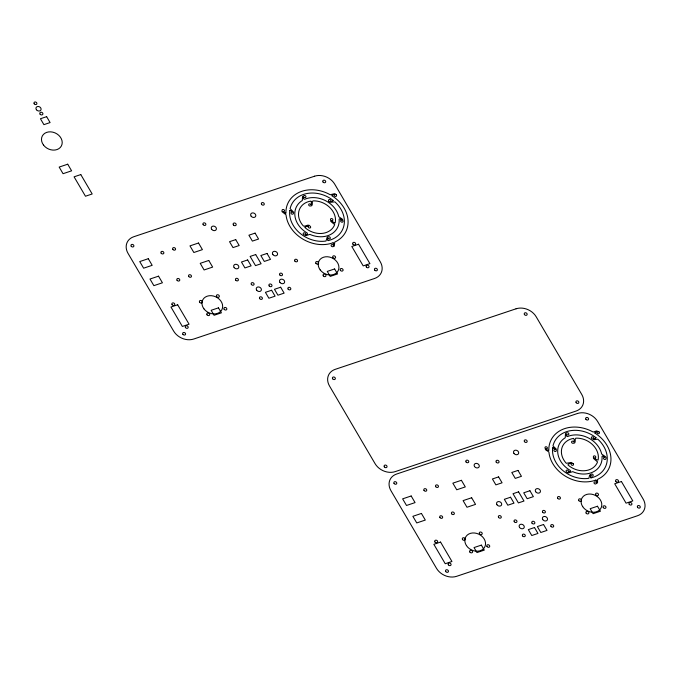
<?xml version="1.0" encoding="UTF-8"?>
<svg xmlns="http://www.w3.org/2000/svg" width="679" height="679" viewBox="0 0 679 679"><rect width="100%" height="100%" fill="white"/><g stroke="black" fill="none" stroke-linecap="round" stroke-linejoin="round"><path stroke-width="1.02" d="M327.558 239.381L328.033 240.587M333.151 200.568L332.328 201.23M304.998 227.168L305.092 227.686A19.199 15.498 26.9 0 0 334.671 224.647L330.783 221.379L330.503 219.19A1.265 1.018 26.9 0 1 331.963 218.655A1.265 1.018 26.9 0 1 332.888 220.03A1.265 1.018 26.9 0 1 331.488 220.65M285.825 213.079L284.484 212.722M548.666 450.381L547.681 450.194A4.473 3.616 26.9 0 1 546.128 449.04M305.109 227.1L306.874 226.319M307.375 234.162L307.256 233.05A23.044 18.596 26.9 0 1 302.359 200.458L302.486 196.579L304.311 195.493A1.265 1.018 26.9 0 1 305.873 196.324A1.265 1.018 26.9 0 1 305.244 197.597A1.265 1.018 26.9 0 1 303.657 196.851M289.831 210.507L291.198 210.923A3.709 2.988 26.9 0 1 292.352 211.967M570.063 471.54L570.555 470.988L570.139 470.335A23.044 18.596 26.9 0 1 565.242 437.743L565.488 433.635A2.19 1.765 26.9 0 1 566.71 432.854L567.194 432.778A1.265 1.018 26.9 0 1 568.756 433.609A1.265 1.018 26.9 0 1 568.128 434.883A1.265 1.018 26.9 0 1 566.541 434.136A3.319 2.674 26.9 0 0 566.405 435.697M552.714 447.792L553.775 447.996M595.441 438.43L596.026 437.743M334.755 223.009L335.222 222.763A19.199 15.498 26.9 0 0 312.934 200.882C311.372 201.756 313.825 206.45 310.21 206.017A1.265 1.018 26.9 0 1 308.724 205.075A1.265 1.018 26.9 0 1 309.497 203.878A1.265 1.018 26.9 0 1 311.024 204.744M333.151 242.776L333.728 243.965M596.035 480.053L596.586 480.927A4.473 3.616 26.9 0 1 596.459 482.54M334.628 222.95L332.744 221.88M603.325 456.152L602.426 455.94L602.035 456.492A23.044 18.596 26.9 0 1 572.753 471.659L568.493 472.907A2.19 1.765 26.9 0 1 566.923 472.228L566.532 471.88A1.265 1.018 26.9 0 1 566.337 470.377A1.265 1.018 26.9 0 1 568.017 470.42A1.265 1.018 26.9 0 1 568.306 471.913M590.917 477.872L590.441 477.023M340.612 218.961L339.653 218.63L339.152 219.207A23.044 18.596 26.9 0 1 309.87 234.382L305.915 235.63L303.649 234.594A1.265 1.018 26.9 0 1 303.454 233.092A1.265 1.018 26.9 0 1 305.134 233.135A1.265 1.018 26.9 0 1 305.423 234.628M599.048 431.954L596.637 430.885L593.938 431.81A1.969 1.587 26.9 0 1 593.488 431.988L592.877 431.895A32.261 26.04 26.9 0 0 548.802 450.296M336.164 194.678L335.333 193.99A2.122 1.714 26.9 0 0 334.586 193.676L331.055 194.534A1.969 1.587 26.9 0 1 330.605 194.712L329.994 194.61A32.269 26.04 26.9 0 0 285.91 213.011M328.831 201.23L329.612 201.96A2.122 1.714 26.9 0 0 330.334 202.308L334.9 201.884A28.416 22.933 26.9 0 1 328.118 240.621M573.178 463.638L571.217 462.45L566.286 463.307A19.199 15.498 26.9 0 1 573.577 438.396L574.281 439.72L573.908 442.012A1.265 1.018 26.9 0 0 572.38 441.163A1.265 1.018 26.9 0 0 571.608 442.352A1.265 1.018 26.9 0 0 573.093 443.285C576.683 443.718 574.23 439.186 575.817 438.167A19.199 15.498 26.9 0 1 598.106 460.039L596.535 459.725L594.38 457.935A1.265 1.018 26.9 0 0 595.772 457.306A1.265 1.018 26.9 0 0 594.846 455.932A1.265 1.018 26.9 0 0 593.404 456.475L593.48 458.401L597.554 461.932A19.199 15.498 26.9 0 1 567.975 464.971C567.814 463.85 570.25 463.316 571.387 463.46A1.265 1.018 26.9 0 0 571.514 464.937A1.265 1.018 26.9 0 0 573.203 465.115A1.265 1.018 26.9 0 0 573.169 463.638M311.245 201.383L310.693 201.111A19.199 15.498 26.9 0 0 303.403 226.031C305.499 226.956 308.461 223.332 310.295 226.353A1.265 1.018 26.9 0 1 310.32 227.838A1.265 1.018 26.9 0 1 308.631 227.652A1.265 1.018 26.9 0 1 308.495 226.166M303.462 198.769L304.591 199.303A23.044 18.596 26.9 0 1 338.779 216.72L342.606 219.351L343.048 221.473A1.265 1.018 26.9 0 1 341.673 222.135A1.265 1.018 26.9 0 1 340.629 220.828A1.265 1.018 26.9 0 1 341.927 220.081M331.989 195.73L332.795 194.873A3.709 2.988 26.9 0 1 334.195 194.559M594.855 432.922L595.381 432.285A4.473 3.616 26.9 0 1 597.07 431.819M311.271 201.51L311.432 203.344A3.064 2.478 26.9 0 1 311.135 204.651M566.303 435.765L567.474 436.589A23.044 18.596 26.9 0 1 601.662 454.005L605.676 456.865A2.19 1.765 26.9 0 1 606.016 458.325L605.931 458.749A1.265 1.018 26.9 0 1 604.556 459.42A1.265 1.018 26.9 0 1 603.512 458.104A1.265 1.018 26.9 0 1 604.811 457.357A3.319 2.674 26.9 0 0 603.3 456.237M333.44 245.365A1.265 1.018 26.9 0 0 331.861 244.593A1.265 1.018 26.9 0 0 331.199 245.849A1.265 1.018 26.9 0 0 332.744 246.689L333.728 246.502A2.122 1.714 26.9 0 0 334.289 246.129L334.679 242.836A1.969 1.587 26.9 0 1 334.654 242.369L334.968 241.962A32.269 26.04 26.9 0 0 332.006 195.798M333.686 243.956A3.709 2.988 26.9 0 1 333.55 245.255M333.075 242.751A32.269 26.04 26.9 0 1 286.037 214.997L285.749 214.488A1.969 1.587 26.9 0 0 285.273 214.199L282.124 211.755A2.122 1.714 26.9 0 1 281.946 211.067L282.091 210.184A1.265 1.018 26.9 0 1 283.483 209.539A1.265 1.018 26.9 0 1 284.509 210.872A1.265 1.018 26.9 0 1 283.185 211.593M284.501 212.688A3.709 2.988 26.9 0 1 283.253 211.746M336.156 194.686A1.265 1.018 26.9 0 1 336.317 196.172A1.265 1.018 26.9 0 1 334.637 196.104A1.265 1.018 26.9 0 1 334.382 194.61M292.411 212.128A1.265 1.018 26.9 0 0 291.019 212.748A1.265 1.018 26.9 0 0 291.936 214.123A1.265 1.018 26.9 0 0 293.379 213.579L293.617 212.722A2.122 1.714 26.9 0 0 293.498 212.035L290.103 208.648A28.416 22.933 26.9 0 1 333.126 200.39M289.772 210.549A28.416 22.933 26.9 0 0 326.013 241.028L327.176 237.209A2.122 1.714 26.9 0 1 327.779 236.878L328.78 236.75A1.265 1.018 26.9 0 1 330.266 237.692A1.265 1.018 26.9 0 1 329.493 238.889A1.265 1.018 26.9 0 1 327.965 238.023M332.226 201.222A3.709 2.988 26.9 0 1 330.809 201.468M328.84 201.222A1.265 1.018 26.9 0 1 328.806 199.745A1.265 1.018 26.9 0 1 330.495 199.923A1.265 1.018 26.9 0 1 330.631 201.408M327.601 239.39A3.709 2.988 26.9 0 1 327.847 238.125M306.933 234.263A3.064 2.478 26.9 0 1 305.592 234.671M340.578 219.037A3.064 2.478 26.9 0 1 341.851 219.937M303.496 198.26A3.064 2.478 26.9 0 1 303.555 196.952M332.735 221.778A3.064 2.478 26.9 0 1 331.547 220.794M306.933 226.396A3.064 2.478 26.9 0 1 308.334 226.115M596.323 482.642A1.256 1.018 26.9 0 0 594.745 481.878A1.256 1.018 26.9 0 0 594.091 483.125A1.256 1.018 26.9 0 0 595.627 483.974L597.545 482.811L597.562 480.112A1.969 1.587 26.9 0 1 597.537 479.646L597.851 479.238A32.261 26.04 26.9 0 0 594.889 433.083M595.958 480.036A32.261 26.04 26.9 0 1 548.929 452.273L548.632 451.764A1.969 1.587 26.9 0 0 548.157 451.476L545.483 449.71L544.974 447.461A1.256 1.018 26.9 0 1 546.366 446.824A1.256 1.018 26.9 0 1 547.393 448.148A1.256 1.018 26.9 0 1 546.069 448.87M599.039 431.963A1.256 1.018 26.9 0 1 599.201 433.457A1.256 1.018 26.9 0 1 597.52 433.38A1.256 1.018 26.9 0 1 597.265 431.886M553.75 448.038A4.473 3.616 26.9 0 1 555.252 449.235M555.295 449.413A1.256 1.018 26.9 0 0 553.903 450.033A1.256 1.018 26.9 0 0 554.819 451.408A1.256 1.018 26.9 0 0 556.262 450.856L556.271 449.091L552.986 445.933A28.416 22.933 26.9 0 1 596.009 437.675M591.002 477.906A28.416 22.933 26.9 0 0 597.783 439.16L594.057 439.72L591.715 438.507A1.256 1.018 26.9 0 1 591.689 437.021A1.256 1.018 26.9 0 1 593.378 437.208A1.256 1.018 26.9 0 1 593.505 438.693M552.655 447.826A28.416 22.933 26.9 0 0 588.897 478.313L589.635 475.062L591.664 474.035A1.256 1.018 26.9 0 1 593.149 474.977A1.256 1.018 26.9 0 1 592.385 476.166A1.256 1.018 26.9 0 1 590.857 475.3M595.407 438.388A4.473 3.616 26.9 0 1 593.692 438.778M590.492 476.981A4.473 3.616 26.9 0 1 590.705 475.393M569.953 471.472A3.319 2.674 26.9 0 1 568.306 471.964M46.63 116.661L40.434 118.74L43.906 124.647L50.093 122.568L46.63 116.661M67.722 164.208L59.166 167.076L63.045 173.697L71.609 170.836L67.722 164.208M80.793 174.579L74.079 176.829L85.469 196.231L92.183 193.982L80.793 174.579M314.589 176.201L133.738 236.75A15.362 12.4 26.9 0 0 128.051 253.403L173.603 331.029A15.362 12.4 26.9 0 0 193.753 339.025L374.604 278.466A15.362 12.4 26.9 0 0 380.291 261.822L334.739 184.196A15.362 12.4 26.9 0 0 314.589 176.201M148.294 258.699L139.738 261.568L143.625 268.188L152.181 265.328L148.294 258.699M198.523 243.014L189.967 245.874L193.855 252.503L202.41 249.634L198.523 243.014M235.723 239.619L229.527 241.69L232.999 247.597L239.186 245.526L235.723 239.619M255.1 233.126L248.904 235.197L252.376 241.104L258.563 239.033L255.1 233.126M158.538 276.166L149.983 279.027L153.87 285.655L162.425 282.787L158.538 276.166M208.767 260.473L200.212 263.342L204.099 269.962L212.654 267.093L208.767 260.473M255.703 254.566L250.127 256.433L255.516 265.616L261.101 263.749L255.703 254.566M247.648 259.947L241.461 262.018L244.924 267.925L251.12 265.854L247.648 259.947M267.025 253.454L260.838 255.533L264.301 261.44L270.497 259.361L267.025 253.454M177.677 304.786L170.964 307.035L182.345 326.438L189.068 324.189L177.677 304.786M358.529 244.228L351.807 246.477L363.197 265.888L369.919 263.639L358.529 244.228M218.477 307.842L211.144 310.295L214.072 315.285L221.405 312.832L218.477 307.842M334.611 268.952L327.278 271.405L330.206 276.395L337.539 273.943L334.611 268.952M271.617 290.256L265.421 292.326L268.892 298.234L275.088 296.163L271.617 290.256M280.665 287.225L274.469 289.296L277.932 295.204L284.128 293.133L280.665 287.225M516.048 308.801L335.197 369.351A15.362 12.4 26.9 0 0 329.51 386.003L375.054 463.63A15.362 12.4 26.9 0 0 395.203 471.625L576.055 411.067A15.362 12.4 26.9 0 0 581.742 394.423L536.198 316.796A15.362 12.4 26.9 0 0 516.048 308.801M577.473 413.486L396.621 474.035A15.362 12.4 26.9 0 0 390.934 490.679L436.487 568.306A15.362 12.4 26.9 0 0 456.636 576.31L637.488 515.751A15.362 12.4 26.9 0 0 643.174 499.107L597.622 421.481A15.362 12.4 26.9 0 0 577.473 413.486M411.177 495.984L402.622 498.853L406.509 505.473L415.064 502.604L411.177 495.984M461.406 480.299L452.851 483.159L456.738 489.78L465.293 486.919L461.406 480.299M498.607 476.896L492.411 478.975L495.882 484.874L502.07 482.803L498.607 476.896M517.984 470.411L511.788 472.482L515.259 478.389L521.447 476.319L517.984 470.411M421.421 513.443L412.866 516.312L416.753 522.932L425.309 520.072L421.421 513.443M471.65 497.758L463.095 500.618L466.982 507.247L475.538 504.378L471.65 497.758M518.586 491.842L513.01 493.709L518.4 502.901L523.984 501.034L518.586 491.842M510.54 497.232L504.344 499.303L507.807 505.21L514.003 503.139L510.54 497.232M529.917 490.739L523.721 492.81L527.184 498.717L533.38 496.646L529.917 490.739M440.561 542.071L433.847 544.312L445.229 563.723L451.951 561.474L440.561 542.071M621.412 481.513L614.699 483.762L626.08 503.164L632.803 500.915L621.412 481.513M481.36 545.118L474.027 547.571L476.955 552.562L484.288 550.109L481.36 545.118M597.495 506.237L590.161 508.69L593.09 513.68L600.423 511.228L597.495 506.237M534.5 527.532L528.313 529.612L531.776 535.519L537.972 533.439L534.5 527.532M543.548 524.511L537.352 526.581L540.815 532.489L547.011 530.409L543.548 524.511M36.428 109.76A2.691 2.173 26.9 0 0 40.893 110.023A2.691 2.173 26.9 0 0 38.253 106.476A2.691 2.173 26.9 0 0 36.428 109.76M40.112 114.199A1.613 1.299 26.9 0 0 42.785 114.335A1.613 1.299 26.9 0 0 41.181 112.213A1.613 1.299 26.9 0 0 40.112 114.199M43.473 145.009A10.754 8.674 26.9 0 0 61.322 146.07A10.754 8.674 26.9 0 0 50.764 131.853A10.754 8.674 26.9 0 0 43.473 145.009M182.914 334.34A1.536 1.239 26.9 0 0 185.46 334.492A1.536 1.239 26.9 0 0 183.95 332.464A1.536 1.239 26.9 0 0 182.914 334.34M34.179 103.768A1.536 1.239 26.9 0 0 36.742 104.065A1.536 1.239 26.9 0 0 35.367 101.977A1.536 1.239 26.9 0 0 34.179 103.768M374.723 270.115A1.536 1.239 26.9 0 0 377.269 270.267A1.536 1.239 26.9 0 0 375.759 268.239A1.536 1.239 26.9 0 0 374.723 270.115M323.034 182.031A1.536 1.239 26.9 0 0 325.589 182.184A1.536 1.239 26.9 0 0 324.078 180.156A1.536 1.239 26.9 0 0 323.034 182.031M131.225 246.256A1.536 1.239 26.9 0 0 133.771 246.409A1.536 1.239 26.9 0 0 132.261 244.381A1.536 1.239 26.9 0 0 131.225 246.256M256.721 290.239A2.691 2.173 26.9 0 0 261.177 290.502A2.691 2.173 26.9 0 0 258.538 286.945A2.691 2.173 26.9 0 0 256.721 290.239M279.969 282.447A2.691 2.173 26.9 0 0 284.433 282.719A2.691 2.173 26.9 0 0 281.793 279.162A2.691 2.173 26.9 0 0 279.969 282.447M272.899 254.6A2.691 2.173 26.9 0 0 277.363 254.863A2.691 2.173 26.9 0 0 274.723 251.306A2.691 2.173 26.9 0 0 272.899 254.6M251.128 216.185A2.691 2.173 26.9 0 0 255.593 216.448A2.691 2.173 26.9 0 0 252.953 212.892A2.691 2.173 26.9 0 0 251.128 216.185M234.145 267.568A2.691 2.173 26.9 0 0 238.609 267.84A2.691 2.173 26.9 0 0 235.969 264.284A2.691 2.173 26.9 0 0 234.145 267.568M211.729 229.375A2.691 2.173 26.9 0 0 216.194 229.638A2.691 2.173 26.9 0 0 213.554 226.09A2.691 2.173 26.9 0 0 211.729 229.375M269.19 285.952A1.613 1.299 26.9 0 0 271.863 286.088A1.613 1.299 26.9 0 0 270.259 283.966A1.613 1.299 26.9 0 0 269.19 285.952M233.406 224.961A1.613 1.299 26.9 0 0 236.071 225.097A1.613 1.299 26.9 0 0 234.467 222.975A1.613 1.299 26.9 0 0 233.406 224.961M320.191 269.902A10.754 8.674 26.9 0 0 338.04 270.963A10.754 8.674 26.9 0 0 327.473 256.747A10.754 8.674 26.9 0 0 320.191 269.902M203.929 308.826A10.754 8.674 26.9 0 0 221.778 309.887A10.754 8.674 26.9 0 0 211.211 295.679A10.754 8.674 26.9 0 0 203.929 308.826M251.366 284.433A1.536 1.239 26.9 0 0 253.929 284.73A1.536 1.239 26.9 0 0 252.554 282.634A1.536 1.239 26.9 0 0 251.366 284.433M279.782 274.919A1.536 1.239 26.9 0 0 282.345 275.216A1.536 1.239 26.9 0 0 280.97 273.119A1.536 1.239 26.9 0 0 279.782 274.919M259.675 298.599A1.536 1.239 26.9 0 0 262.238 298.896A1.536 1.239 26.9 0 0 260.863 296.808A1.536 1.239 26.9 0 0 259.675 298.599M288.1 289.084A1.536 1.239 26.9 0 0 290.663 289.381A1.536 1.239 26.9 0 0 289.288 287.293A1.536 1.239 26.9 0 0 288.1 289.084M172.839 249.397A1.536 1.239 26.9 0 0 175.403 249.685A1.536 1.239 26.9 0 0 174.028 247.597A1.536 1.239 26.9 0 0 172.839 249.397M188.754 276.497A1.536 1.239 26.9 0 0 191.308 276.794A1.536 1.239 26.9 0 0 189.933 274.706A1.536 1.239 26.9 0 0 188.754 276.497M161.144 253.165A1.536 1.239 26.9 0 0 163.707 253.454A1.536 1.239 26.9 0 0 162.332 251.366A1.536 1.239 26.9 0 0 161.144 253.165M177.049 280.274A1.536 1.239 26.9 0 0 179.612 280.563A1.536 1.239 26.9 0 0 178.238 278.475A1.536 1.239 26.9 0 0 177.049 280.274M352.91 244.134A1.536 1.239 26.9 0 0 355.473 244.423A1.536 1.239 26.9 0 0 354.099 242.335A1.536 1.239 26.9 0 0 352.91 244.134M366.321 266.983A1.536 1.239 26.9 0 0 368.884 267.28A1.536 1.239 26.9 0 0 367.509 265.192A1.536 1.239 26.9 0 0 366.321 266.983M185.469 327.541A1.536 1.239 26.9 0 0 188.032 327.838A1.536 1.239 26.9 0 0 186.657 325.75A1.536 1.239 26.9 0 0 185.469 327.541M172.059 304.684A1.536 1.239 26.9 0 0 174.622 304.981A1.536 1.239 26.9 0 0 173.247 302.893A1.536 1.239 26.9 0 0 172.059 304.684M332.88 257.604A1.536 1.239 26.9 0 0 335.443 257.901A1.536 1.239 26.9 0 0 334.068 255.813A1.536 1.239 26.9 0 0 332.88 257.604M340.374 270.31A1.536 1.239 26.9 0 0 342.937 270.607A1.536 1.239 26.9 0 0 341.562 268.519A1.536 1.239 26.9 0 0 340.374 270.31M323.263 275.861A1.536 1.239 26.9 0 0 325.827 276.149A1.536 1.239 26.9 0 0 324.452 274.061A1.536 1.239 26.9 0 0 323.263 275.861M315.905 263.316A1.536 1.239 26.9 0 0 318.468 263.613A1.536 1.239 26.9 0 0 317.093 261.525A1.536 1.239 26.9 0 0 315.905 263.316M216.618 296.536A1.536 1.239 26.9 0 0 219.181 296.825A1.536 1.239 26.9 0 0 217.806 294.737A1.536 1.239 26.9 0 0 216.618 296.536M224.112 309.242A1.536 1.239 26.9 0 0 226.676 309.531A1.536 1.239 26.9 0 0 225.301 307.443A1.536 1.239 26.9 0 0 224.112 309.242M207.002 314.784A1.536 1.239 26.9 0 0 209.565 315.081A1.536 1.239 26.9 0 0 208.19 312.994A1.536 1.239 26.9 0 0 207.002 314.784M199.643 302.248A1.536 1.239 26.9 0 0 202.206 302.545A1.536 1.239 26.9 0 0 200.831 300.449A1.536 1.239 26.9 0 0 199.643 302.248M203.148 224.656A1.536 1.239 26.9 0 0 205.712 224.944A1.536 1.239 26.9 0 0 204.337 222.856A1.536 1.239 26.9 0 0 203.148 224.656M261.559 204.354A1.536 1.239 26.9 0 0 264.123 204.651A1.536 1.239 26.9 0 0 262.748 202.563A1.536 1.239 26.9 0 0 261.559 204.354M294.822 261.033A1.536 1.239 26.9 0 0 297.385 261.33A1.536 1.239 26.9 0 0 296.01 259.242A1.536 1.239 26.9 0 0 294.822 261.033M235.681 280.096A1.536 1.239 26.9 0 0 238.244 280.393A1.536 1.239 26.9 0 0 236.869 278.305A1.536 1.239 26.9 0 0 235.681 280.096M332.625 378.78A1.536 1.239 26.9 0 0 335.188 379.077A1.536 1.239 26.9 0 0 333.813 376.989A1.536 1.239 26.9 0 0 332.625 378.78M524.443 314.555A1.536 1.239 26.9 0 0 526.997 314.852A1.536 1.239 26.9 0 0 525.622 312.764A1.536 1.239 26.9 0 0 524.443 314.555M576.123 402.639A1.536 1.239 26.9 0 0 578.686 402.936A1.536 1.239 26.9 0 0 577.311 400.848A1.536 1.239 26.9 0 0 576.123 402.639M384.314 466.863A1.536 1.239 26.9 0 0 386.877 467.16A1.536 1.239 26.9 0 0 385.502 465.064A1.536 1.239 26.9 0 0 384.314 466.863M445.738 571.548A1.536 1.239 26.9 0 0 448.301 571.845A1.536 1.239 26.9 0 0 446.926 569.749A1.536 1.239 26.9 0 0 445.738 571.548M637.556 507.323A1.536 1.239 26.9 0 0 640.119 507.62A1.536 1.239 26.9 0 0 638.744 505.524A1.536 1.239 26.9 0 0 637.556 507.323M585.867 419.24A1.536 1.239 26.9 0 0 588.43 419.537A1.536 1.239 26.9 0 0 587.055 417.449A1.536 1.239 26.9 0 0 585.867 419.24M394.058 483.465A1.536 1.239 26.9 0 0 396.621 483.762A1.536 1.239 26.9 0 0 395.246 481.674A1.536 1.239 26.9 0 0 394.058 483.465M519.511 527.388A2.691 2.173 26.9 0 0 523.993 527.897A2.691 2.173 26.9 0 0 521.591 524.247A2.691 2.173 26.9 0 0 519.511 527.388M542.759 519.596A2.691 2.173 26.9 0 0 547.24 520.114A2.691 2.173 26.9 0 0 544.838 516.456A2.691 2.173 26.9 0 0 542.759 519.596M535.689 491.749A2.691 2.173 26.9 0 0 540.17 492.258A2.691 2.173 26.9 0 0 537.768 488.608A2.691 2.173 26.9 0 0 535.689 491.749M513.918 453.334A2.691 2.173 26.9 0 0 518.408 453.844A2.691 2.173 26.9 0 0 515.998 450.194A2.691 2.173 26.9 0 0 513.918 453.334M496.935 504.718A2.691 2.173 26.9 0 0 501.416 505.235A2.691 2.173 26.9 0 0 499.014 501.577A2.691 2.173 26.9 0 0 496.935 504.718M474.519 466.524A2.691 2.173 26.9 0 0 479.009 467.042A2.691 2.173 26.9 0 0 476.599 463.384A2.691 2.173 26.9 0 0 474.519 466.524M532.03 523.169A1.613 1.299 26.9 0 0 534.712 523.424A1.613 1.299 26.9 0 0 533.219 521.26A1.613 1.299 26.9 0 0 532.03 523.169M496.247 462.178A1.613 1.299 26.9 0 0 498.921 462.433A1.613 1.299 26.9 0 0 497.427 460.269A1.613 1.299 26.9 0 0 496.247 462.178M582.701 506.653A10.754 8.674 26.9 0 0 600.635 508.715A10.754 8.674 26.9 0 0 591.019 494.091A10.754 8.674 26.9 0 0 582.701 506.653M466.439 545.585A10.754 8.674 26.9 0 0 484.373 547.647A10.754 8.674 26.9 0 0 474.757 533.015A10.754 8.674 26.9 0 0 466.439 545.585M514.249 521.718A1.536 1.239 26.9 0 0 516.812 522.007A1.536 1.239 26.9 0 0 515.437 519.919A1.536 1.239 26.9 0 0 514.249 521.718M542.665 512.195A1.536 1.239 26.9 0 0 545.229 512.492A1.536 1.239 26.9 0 0 543.854 510.404A1.536 1.239 26.9 0 0 542.665 512.195M522.558 535.884A1.536 1.239 26.9 0 0 525.122 536.181A1.536 1.239 26.9 0 0 523.747 534.093A1.536 1.239 26.9 0 0 522.558 535.884M550.983 526.369A1.536 1.239 26.9 0 0 553.546 526.666A1.536 1.239 26.9 0 0 552.171 524.57A1.536 1.239 26.9 0 0 550.983 526.369M435.723 486.673A1.536 1.239 26.9 0 0 438.286 486.97A1.536 1.239 26.9 0 0 436.911 484.882A1.536 1.239 26.9 0 0 435.723 486.673M424.027 490.442A1.536 1.239 26.9 0 0 426.59 490.739A1.536 1.239 26.9 0 0 425.215 488.651A1.536 1.239 26.9 0 0 424.027 490.442M615.794 481.411A1.536 1.239 26.9 0 0 618.357 481.708A1.536 1.239 26.9 0 0 616.982 479.62A1.536 1.239 26.9 0 0 615.794 481.411M629.204 504.268A1.536 1.239 26.9 0 0 631.767 504.565A1.536 1.239 26.9 0 0 630.392 502.477A1.536 1.239 26.9 0 0 629.204 504.268M448.352 564.826A1.536 1.239 26.9 0 0 450.915 565.115A1.536 1.239 26.9 0 0 449.54 563.027A1.536 1.239 26.9 0 0 448.352 564.826M434.942 541.969A1.536 1.239 26.9 0 0 437.505 542.258A1.536 1.239 26.9 0 0 436.13 540.17A1.536 1.239 26.9 0 0 434.942 541.969M595.763 494.889A1.536 1.239 26.9 0 0 598.326 495.186A1.536 1.239 26.9 0 0 596.951 493.098A1.536 1.239 26.9 0 0 595.763 494.889M603.258 507.595A1.536 1.239 26.9 0 0 605.821 507.892A1.536 1.239 26.9 0 0 604.446 505.796A1.536 1.239 26.9 0 0 603.258 507.595M586.147 513.137A1.536 1.239 26.9 0 0 588.71 513.434A1.536 1.239 26.9 0 0 587.335 511.346A1.536 1.239 26.9 0 0 586.147 513.137M578.788 500.601A1.536 1.239 26.9 0 0 581.351 500.898A1.536 1.239 26.9 0 0 579.976 498.81A1.536 1.239 26.9 0 0 578.788 500.601M479.501 533.813A1.536 1.239 26.9 0 0 482.065 534.11A1.536 1.239 26.9 0 0 480.69 532.022A1.536 1.239 26.9 0 0 479.501 533.813M486.996 546.519A1.536 1.239 26.9 0 0 489.559 546.816A1.536 1.239 26.9 0 0 488.184 544.728A1.536 1.239 26.9 0 0 486.996 546.519M469.885 552.069A1.536 1.239 26.9 0 0 472.448 552.358A1.536 1.239 26.9 0 0 471.073 550.27A1.536 1.239 26.9 0 0 469.885 552.069M462.526 539.533A1.536 1.239 26.9 0 0 465.09 539.822A1.536 1.239 26.9 0 0 463.715 537.734A1.536 1.239 26.9 0 0 462.526 539.533M466.032 461.932A1.536 1.239 26.9 0 0 468.595 462.229A1.536 1.239 26.9 0 0 467.22 460.141A1.536 1.239 26.9 0 0 466.032 461.932M524.443 441.639A1.536 1.239 26.9 0 0 527.006 441.936A1.536 1.239 26.9 0 0 525.631 439.848A1.536 1.239 26.9 0 0 524.443 441.639M557.705 498.318A1.536 1.239 26.9 0 0 560.268 498.615A1.536 1.239 26.9 0 0 558.893 496.527A1.536 1.239 26.9 0 0 557.705 498.318M498.564 517.381A1.536 1.239 26.9 0 0 501.127 517.678A1.536 1.239 26.9 0 0 499.752 515.59A1.536 1.239 26.9 0 0 498.564 517.381M439.933 517.551A1.536 1.239 26.9 0 0 442.496 517.848A1.536 1.239 26.9 0 0 441.121 515.76A1.536 1.239 26.9 0 0 439.933 517.551M451.637 513.782A1.536 1.239 26.9 0 0 454.192 514.079A1.536 1.239 26.9 0 0 452.817 511.991A1.536 1.239 26.9 0 0 451.637 513.782"/></g></svg>
